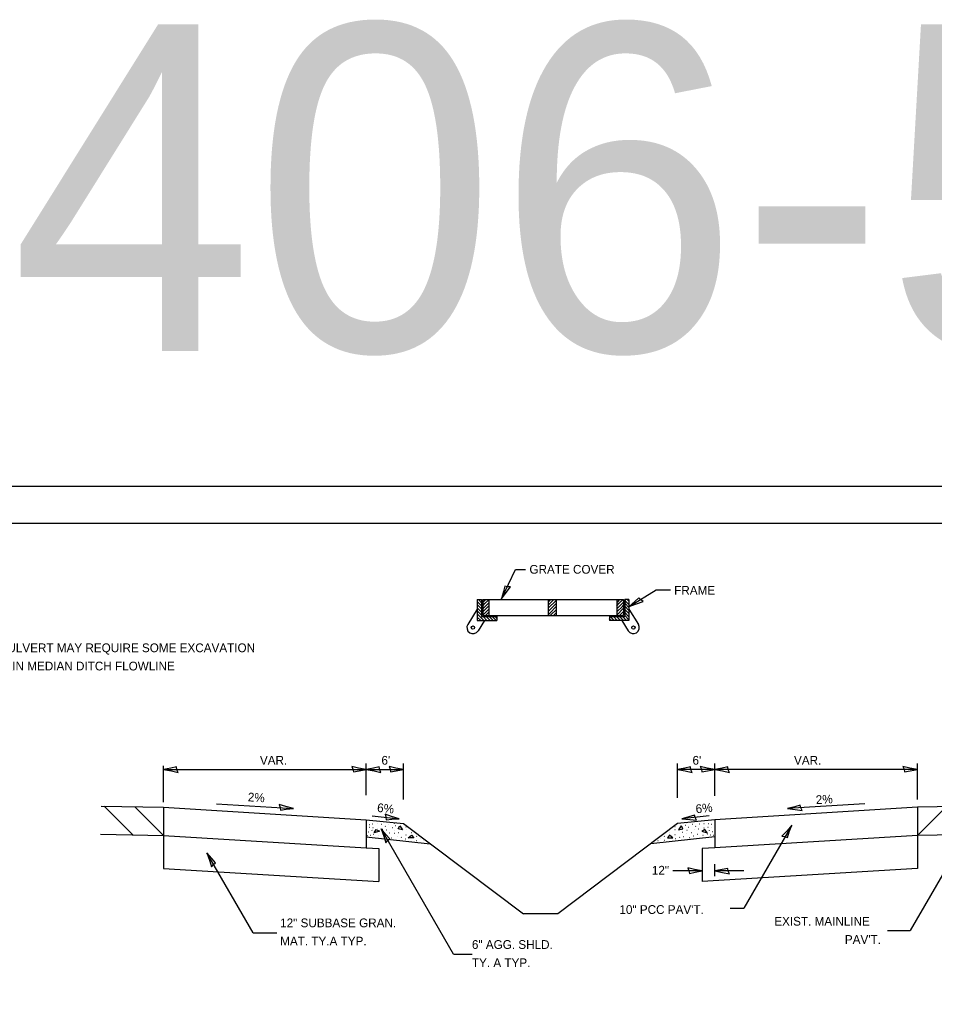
# Model space of a CAD drawing. Extents: x 1875357 to 1890680, y 2257528 to 2269761.
# Drawn here: x 1882659 to 1883286, y 2268391 to 2269061 of the extents above; entities that cross this region are included whole.
import ezdxf

# ---------------------------------------------------------------- set-up
doc = ezdxf.new("R2010")
doc.units = 0
for name, color, linetype in [('Design_PR_Roadway Dimensions', 7, 'Continuous'), ('Drainage_PR', 7, 'Continuous'), ('Level 12', 7, 'Continuous'), ('Level 23', 7, 'Continuous'), ('Sheets_50 Reference Boundary', 7, 'Continuous'), ('Sheets_General Details', 7, 'Continuous'), ('Sheets_Printer Plotting Border', 7, 'Continuous'), ('XSC_Agg Shoulder', 7, 'Continuous'), ('XSC_Ditch', 7, 'Continuous'), ('XSC_Hatching', 7, 'Continuous'), ('XSC_Pavement Surface', 7, 'Continuous'), ('XSC_Subbase1', 7, 'Continuous')]:
    doc.layers.add(name, color=color, linetype=linetype)

msp = doc.modelspace()

# ---------------------------------------------------------------- linework, layer by layer
at = {"layer": 'Design_PR_Roadway Dimensions'}
for p, q in [((1882757.37, 2268524.35), (1882757.37, 2268549.17)), ((1882757.37, 2268546.8), (1882896.38, 2268546.8)), ((1882896.38, 2268529.11), (1882896.38, 2268550.94)), ((1882896.38, 2268546.8), (1882921.95, 2268546.8)), ((1882921.95, 2268526.18), (1882921.95, 2268550.94)), ((1883109.78, 2268527.3), (1883109.78, 2268550.94)), ((1883135.35, 2268546.8), (1883109.78, 2268546.8)), ((1883135.35, 2268528.66), (1883135.35, 2268550.94)), ((1883274.35, 2268546.8), (1883135.35, 2268546.8)), ((1883274.35, 2268526.12), (1883274.35, 2268550.94)), ((1882793.58, 2268523.25), (1882846.52, 2268520.02)), ((1883238.14, 2268523.25), (1883185.2, 2268520.02)), ((1882900.3, 2268514.92), (1882918.97, 2268512.96)), ((1883131.43, 2268514.92), (1883112.76, 2268512.96)), ((1882956.16, 2268420.24), (1882906.59, 2268506.11)), ((1883188.16, 2268508.69), (1883155.23, 2268451.65)), ((1883311.81, 2268509.84), (1883269.44, 2268436.47)), ((1882818.79, 2268434.81), (1882787.12, 2268489.68)), ((1883135.35, 2268473.52), (1883135.35, 2268481.8)), ((1883126.79, 2268477.21), (1883106.67, 2268477.21)), ((1883155.27, 2268477.21), (1883135.35, 2268477.21)), ((1883145.8, 2268451.65), (1883155.23, 2268451.65)), ((1882818.79, 2268434.81), (1882835.01, 2268434.81)), ((1883253.73, 2268436.47), (1883269.44, 2268436.47)), ((1882956.16, 2268420.24), (1882969.09, 2268420.24))]:
    msp.add_line(p, q, dxfattribs=at)
at = {"layer": 'Drainage_PR'}
for p, q in [((1882972.51, 2268663.31), (1882972.51, 2268648.91)), ((1882972.51, 2268663.31), (1882975.44, 2268663.31)), ((1882975.44, 2268658.96), (1882972.51, 2268661.89)), ((1882975.44, 2268656.84), (1882972.51, 2268659.77)), ((1882975.44, 2268661.08), (1882973.21, 2268663.31)), ((1882975.44, 2268663.2), (1882975.33, 2268663.31)), ((1882975.44, 2268663.31), (1882975.44, 2268651.6)), ((1883073.57, 2268663.31), (1883073.57, 2268651.6)), ((1883076.51, 2268663.31), (1883073.57, 2268663.31)), ((1883074.89, 2268661.59), (1883073.57, 2268662.91)), ((1883073.83, 2268660.53), (1883073.57, 2268660.79)), ((1883076.51, 2268655.73), (1883073.57, 2268658.67)), ((1883076.51, 2268657.85), (1883073.83, 2268660.53)), ((1883076.51, 2268659.98), (1883074.89, 2268661.59)), ((1883075.96, 2268662.65), (1883075.29, 2268663.31)), ((1883076.51, 2268662.1), (1883075.96, 2268662.65)), ((1883076.51, 2268663.31), (1883076.51, 2268648.91)), ((1882972.51, 2268656.71), (1882965.98, 2268646.22)), ((1882975.44, 2268654.71), (1882972.51, 2268657.65)), ((1882975.44, 2268652.59), (1882972.51, 2268655.53)), ((1882977.01, 2268648.91), (1882972.51, 2268653.41)), ((1883076.51, 2268653.61), (1883073.57, 2268656.55)), ((1883076.51, 2268651.49), (1883073.57, 2268654.43)), ((1883076.51, 2268649.37), (1883073.57, 2268652.31)), ((1883076.51, 2268656.71), (1883083.04, 2268646.22)), ((1882974.89, 2268648.91), (1882972.51, 2268651.29)), ((1882972.77, 2268648.91), (1882972.51, 2268649.16)), ((1882972.51, 2268648.91), (1882985.94, 2268648.91)), ((1882977.37, 2268648.91), (1882972.99, 2268641.86)), ((1882975.44, 2268651.6), (1882985.94, 2268651.6)), ((1882979.13, 2268648.91), (1882976.44, 2268651.6)), ((1882981.25, 2268648.91), (1882978.56, 2268651.6)), ((1882982.33, 2268649.95), (1882980.68, 2268651.6)), ((1882983.37, 2268648.91), (1882982.33, 2268649.95)), ((1882983.39, 2268651.01), (1882982.8, 2268651.6)), ((1882985.5, 2268648.91), (1882983.39, 2268651.01)), ((1882985.94, 2268650.58), (1882984.92, 2268651.6)), ((1882985.94, 2268651.6), (1882985.94, 2268648.91)), ((1883063.07, 2268651.6), (1883073.57, 2268651.6)), ((1883063.07, 2268651.6), (1883063.07, 2268648.91)), ((1883063.23, 2268649.92), (1883063.07, 2268650.08)), ((1883076.51, 2268648.91), (1883063.07, 2268648.91)), ((1883064.25, 2268648.91), (1883063.23, 2268649.92)), ((1883064.29, 2268650.99), (1883063.67, 2268651.6)), ((1883066.37, 2268648.91), (1883064.29, 2268650.98)), ((1883068.49, 2268648.91), (1883065.79, 2268651.6)), ((1883070.61, 2268648.91), (1883067.91, 2268651.6)), ((1883072.73, 2268648.91), (1883070.04, 2268651.6)), ((1883071.65, 2268648.91), (1883076.03, 2268641.86)), ((1883074.85, 2268648.91), (1883072.16, 2268651.6))]:
    msp.add_line(p, q, dxfattribs=at)
for centre in [(1882969.48, 2268644.04), (1883079.54, 2268644.04)]:
    msp.add_circle(centre, 1.12, dxfattribs=at)
for centre, start, end in [((1882969.48, 2268644.04), 148.10662, 328.10527), ((1883079.54, 2268644.04), 211.89473, 31.89338)]:
    msp.add_arc(centre, 4.12, start, end, dxfattribs=at)
at = {"layer": 'Level 12'}
for p, q in [((1882988.99, 2268663.81), (1882998.62, 2268683.83)), ((1882998.62, 2268683.83), (1883005.66, 2268683.83)), ((1883076.64, 2268658.45), (1883095.14, 2268669.91)), ((1883095.14, 2268669.91), (1883104.92, 2268669.91)), ((1882976.19, 2268663.31), (1882976.19, 2268652.35)), ((1882976.19, 2268663.31), (1883072.82, 2268663.31)), ((1882976.19, 2268663.24), (1882976.26, 2268663.31)), ((1882976.19, 2268661.12), (1882976.83, 2268661.76)), ((1882976.19, 2268659), (1882977.89, 2268660.7)), ((1882976.19, 2268656.88), (1882978.95, 2268659.64)), ((1882976.19, 2268654.76), (1882980.01, 2268658.58)), ((1882976.83, 2268661.76), (1882978.39, 2268663.31)), ((1882977.89, 2268660.7), (1882980.33, 2268663.13)), ((1882978.95, 2268659.64), (1882980.33, 2268661.01)), ((1882980.01, 2268658.58), (1882980.33, 2268658.89)), ((1882980.33, 2268663.31), (1882980.33, 2268652.35)), ((1883021.15, 2268663.31), (1883021.15, 2268652.35)), ((1883021.15, 2268659.41), (1883025.05, 2268663.31)), ((1883021.15, 2268661.53), (1883022.93, 2268663.31)), ((1883021.15, 2268657.29), (1883026.53, 2268662.67)), ((1883021.15, 2268655.16), (1883026.53, 2268660.55)), ((1883026.53, 2268663.31), (1883026.53, 2268652.35)), ((1883068.16, 2268663.31), (1883068.16, 2268652.35)), ((1883068.16, 2268663.25), (1883068.22, 2268663.31)), ((1883068.16, 2268661.13), (1883068.79, 2268661.76)), ((1883068.16, 2268659.01), (1883069.85, 2268660.7)), ((1883068.16, 2268656.88), (1883070.91, 2268659.64)), ((1883068.16, 2268654.76), (1883071.97, 2268658.58)), ((1883068.79, 2268661.76), (1883070.34, 2268663.31)), ((1883069.85, 2268660.7), (1883072.46, 2268663.31)), ((1883070.91, 2268659.64), (1883072.82, 2268661.55)), ((1883071.97, 2268658.58), (1883072.82, 2268659.43)), ((1883072.82, 2268663.31), (1883072.82, 2268652.35)), ((1882976.19, 2268652.64), (1882980.33, 2268656.77)), ((1882976.19, 2268652.35), (1883072.82, 2268652.35)), ((1882978.03, 2268652.35), (1882980.33, 2268654.65)), ((1882980.15, 2268652.35), (1882980.33, 2268652.53)), ((1883021.15, 2268653.04), (1883022.13, 2268654.03)), ((1883022.13, 2268654.03), (1883026.53, 2268658.43)), ((1883022.58, 2268652.35), (1883023.19, 2268652.97)), ((1883023.19, 2268652.97), (1883026.53, 2268656.31)), ((1883024.7, 2268652.35), (1883026.53, 2268654.19)), ((1883068.16, 2268652.64), (1883072.82, 2268657.31)), ((1883069.99, 2268652.35), (1883072.82, 2268655.19)), ((1883072.11, 2268652.35), (1883072.82, 2268653.07))]:
    msp.add_line(p, q, dxfattribs=at)
for points in [[(1882995.21, 2268671.91), (1882993.13, 2268672.01), (1882991.33, 2268672.52), (1882990.38, 2268668.69), (1882988.99, 2268663.81), (1882992.18, 2268668.19)], [(1882995.21, 2268671.91), (1882993.13, 2268672.01), (1882991.33, 2268672.52), (1882990.38, 2268668.69), (1882988.99, 2268663.81), (1882992.18, 2268668.19)], [(1883086.24, 2268661.94), (1883084.53, 2268663.14), (1883083.3, 2268664.54), (1883080.43, 2268661.82), (1883076.64, 2268658.45), (1883081.68, 2268660.43)]]:
    msp.add_lwpolyline(points, close=True, dxfattribs=at)
at = {"layer": 'Level 23'}
for points in [[(1882767.37, 2268544.71), (1882766.56, 2268546.63), (1882766.24, 2268548.47), (1882762.37, 2268547.67), (1882757.37, 2268546.8), (1882762.71, 2268545.83)], [(1882886.38, 2268548.89), (1882887.2, 2268546.97), (1882887.51, 2268545.13), (1882891.38, 2268545.93), (1882896.38, 2268546.8), (1882891.05, 2268547.77)], [(1882906.38, 2268544.71), (1882905.56, 2268546.63), (1882905.25, 2268548.47), (1882901.38, 2268547.67), (1882896.38, 2268546.8), (1882901.71, 2268545.83)], [(1882911.95, 2268548.89), (1882912.76, 2268546.97), (1882913.08, 2268545.13), (1882916.95, 2268545.93), (1882921.95, 2268546.8), (1882916.61, 2268547.77)], [(1883119.78, 2268544.71), (1883118.96, 2268546.63), (1883118.65, 2268548.47), (1883114.78, 2268547.67), (1883109.78, 2268546.8), (1883115.11, 2268545.83)], [(1883125.35, 2268548.89), (1883126.17, 2268546.97), (1883126.48, 2268545.13), (1883130.35, 2268545.93), (1883135.35, 2268546.8), (1883130.02, 2268547.77)], [(1883145.35, 2268544.71), (1883144.53, 2268546.63), (1883144.22, 2268548.47), (1883140.35, 2268547.67), (1883135.35, 2268546.8), (1883140.68, 2268545.83)], [(1883264.35, 2268548.89), (1883265.17, 2268546.97), (1883265.48, 2268545.13), (1883269.35, 2268545.93), (1883274.35, 2268546.8), (1883269.02, 2268547.77)], [(1882836.67, 2268522.72), (1882837.37, 2268520.75), (1882837.57, 2268518.89), (1882841.48, 2268519.46), (1882846.52, 2268520.02), (1882841.26, 2268521.31)], [(1883195.31, 2268518.54), (1883194.38, 2268520.41), (1883193.95, 2268522.23), (1883190.14, 2268521.19), (1883185.2, 2268520.02), (1883190.58, 2268519.38)], [(1882909.25, 2268516.09), (1882909.85, 2268514.09), (1882909.97, 2268512.23), (1882913.91, 2268512.62), (1882918.97, 2268512.96), (1882913.77, 2268514.48)], [(1883122.92, 2268511.93), (1883121.91, 2268513.75), (1883121.4, 2268515.55), (1883117.64, 2268514.35), (1883112.76, 2268512.96), (1883118.16, 2268512.56)], [(1883122.92, 2268511.93), (1883121.91, 2268513.75), (1883121.4, 2268515.55), (1883117.64, 2268514.35), (1883112.76, 2268512.96), (1883118.16, 2268512.56)], [(1882909.78, 2268496.4), (1882911.03, 2268498.07), (1882912.47, 2268499.26), (1882909.84, 2268502.21), (1882906.59, 2268506.11), (1882908.42, 2268501)], [(1883181.35, 2268501.08), (1883183.42, 2268500.83), (1883185.17, 2268500.18), (1883186.41, 2268503.93), (1883188.16, 2268508.69), (1883184.65, 2268504.56)], [(1882790.3, 2268479.98), (1882791.56, 2268481.64), (1882793, 2268482.84), (1882790.37, 2268485.78), (1882787.12, 2268489.68), (1882788.94, 2268484.58)], [(1883116.8, 2268479.3), (1883117.61, 2268477.38), (1883117.92, 2268475.54), (1883121.79, 2268476.35), (1883126.79, 2268477.21), (1883121.46, 2268478.18)], [(1883145.35, 2268475.12), (1883144.53, 2268477.04), (1883144.22, 2268478.88), (1883140.35, 2268478.08), (1883135.35, 2268477.21), (1883140.68, 2268476.24)]]:
    msp.add_lwpolyline(points, close=True, dxfattribs=at)
at = {"layer": 'Sheets_50 Reference Boundary'}
msp.add_lwpolyline([(1882257.4, 2268715.69), (1883832.4, 2268715.69), (1883832.4, 2267715.7), (1882257.4, 2267715.7)], close=True, dxfattribs=at)
at = {"layer": 'Sheets_General Details'}
msp.add_line((1883857.4, 2268740.7), (1882157.4, 2268740.7), dxfattribs=at)
msp.add_lwpolyline([(1882257.4, 2268715.7), (1883832.4, 2268715.7), (1883832.4, 2267665.7), (1882257.4, 2267665.7)], close=True, dxfattribs=at)
at = {"layer": 'Sheets_Printer Plotting Border'}
msp.add_lwpolyline([(1882157.4, 2267640.7), (1883857.4, 2267640.7), (1883857.4, 2268740.7), (1882157.4, 2268740.7)], close=True, dxfattribs=at)
at = {"layer": 'XSC_Agg Shoulder'}
for p, q in [((1882896.38, 2268512.33), (1882921.95, 2268509.64)), ((1883135.35, 2268512.33), (1883109.78, 2268509.64)), ((1882898.3, 2268507.17), (1882898.47, 2268507.15)), ((1882898.67, 2268508.98), (1882898.85, 2268508.96)), ((1882900.15, 2268505.05), (1882900.32, 2268505.03)), ((1882900.73, 2268509.47), (1882900.9, 2268509.45)), ((1882900.94, 2268506.89), (1882901.11, 2268506.88)), ((1882903.74, 2268509.56), (1882903.91, 2268509.55)), ((1882903.75, 2268506.52), (1882903.92, 2268506.5)), ((1882906.63, 2268509.19), (1882906.79, 2268509.17)), ((1882907.53, 2268505.83), (1882907.7, 2268505.81)), ((1882909.33, 2268507.79), (1882909.5, 2268507.77)), ((1882909.97, 2268505.46), (1882910.15, 2268505.44)), ((1882911.5, 2268509.08), (1882911.68, 2268509.06)), ((1882914.14, 2268507.06), (1882914.31, 2268507.04)), ((1882915.4, 2268504.93), (1882915.57, 2268504.91)), ((1882915.68, 2268510.01), (1882915.85, 2268510)), ((1882916.5, 2268508.37), (1882916.68, 2268508.35)), ((1882923.53, 2268507.48), (1882923.69, 2268507.46)), ((1882923.65, 2268505.47), (1882923.82, 2268505.45)), ((1883108.08, 2268505.47), (1883107.91, 2268505.45)), ((1883108.2, 2268507.48), (1883108.03, 2268507.46)), ((1883115.22, 2268508.37), (1883115.05, 2268508.35)), ((1883116.05, 2268510.01), (1883115.88, 2268510)), ((1883116.32, 2268504.93), (1883116.15, 2268504.91)), ((1883117.58, 2268507.06), (1883117.41, 2268507.04)), ((1883120.22, 2268509.08), (1883120.05, 2268509.06)), ((1883121.75, 2268505.46), (1883121.58, 2268505.44)), ((1883122.4, 2268507.79), (1883122.23, 2268507.77)), ((1883124.19, 2268505.83), (1883124.02, 2268505.81)), ((1883125.1, 2268509.19), (1883124.93, 2268509.17)), ((1883127.98, 2268506.52), (1883127.8, 2268506.5)), ((1883127.99, 2268509.56), (1883127.82, 2268509.55)), ((1883130.79, 2268506.89), (1883130.62, 2268506.88)), ((1883131, 2268509.47), (1883130.83, 2268509.45)), ((1883131.57, 2268505.05), (1883131.4, 2268505.03)), ((1883133.05, 2268508.98), (1883132.88, 2268508.96)), ((1883133.43, 2268507.17), (1883133.26, 2268507.15)), ((1882896.38, 2268500.48), (1882940.22, 2268495.87)), ((1882897.29, 2268501.42), (1882897.46, 2268501.41)), ((1882897.96, 2268503.98), (1882898.13, 2268503.96)), ((1882899.36, 2268501.72), (1882899.53, 2268501.71)), ((1882901.11, 2268502.5), (1882901.28, 2268502.49)), ((1882904.45, 2268501.52), (1882904.62, 2268501.5)), ((1882908.08, 2268502.22), (1882908.25, 2268502.2)), ((1882908.63, 2268499.71), (1882908.8, 2268499.69)), ((1882910.98, 2268500.95), (1882911.15, 2268500.93)), ((1882912.17, 2268503.42), (1882912.34, 2268503.4)), ((1882913.73, 2268499.96), (1882913.9, 2268499.94)), ((1882915.66, 2268503.2), (1882915.84, 2268503.18)), ((1882917.9, 2268500.52), (1882918.07, 2268500.5)), ((1882918.56, 2268503.63), (1882918.73, 2268503.61)), ((1882920.32, 2268500.26), (1882920.49, 2268500.24)), ((1882923.1, 2268499.23), (1882923.27, 2268499.21)), ((1882923.57, 2268501.92), (1882923.74, 2268501.9)), ((1882927.11, 2268503.55), (1882927.28, 2268503.53)), ((1882930.84, 2268500.93), (1882931.01, 2268500.92)), ((1882930.87, 2268498.04), (1882931.04, 2268498.02)), ((1882933.49, 2268499.69), (1882933.66, 2268499.67)), ((1882935.3, 2268497.87), (1882935.47, 2268497.86)), ((1883135.35, 2268500.48), (1883091.51, 2268495.87)), ((1883096.43, 2268497.87), (1883096.26, 2268497.86)), ((1883098.24, 2268499.69), (1883098.07, 2268499.67)), ((1883100.86, 2268498.04), (1883100.69, 2268498.02)), ((1883100.89, 2268500.93), (1883100.72, 2268500.92)), ((1883104.61, 2268503.55), (1883104.44, 2268503.53)), ((1883108.16, 2268501.92), (1883107.99, 2268501.9)), ((1883108.62, 2268499.23), (1883108.45, 2268499.21)), ((1883111.41, 2268500.26), (1883111.23, 2268500.24)), ((1883113.16, 2268503.63), (1883112.99, 2268503.61)), ((1883113.82, 2268500.52), (1883113.65, 2268500.5)), ((1883116.06, 2268503.2), (1883115.89, 2268503.18)), ((1883118, 2268499.96), (1883117.82, 2268499.94)), ((1883119.56, 2268503.42), (1883119.39, 2268503.4)), ((1883120.74, 2268500.95), (1883120.57, 2268500.93)), ((1883123.1, 2268499.71), (1883122.93, 2268499.69)), ((1883123.65, 2268502.22), (1883123.48, 2268502.2)), ((1883127.28, 2268501.52), (1883127.11, 2268501.5)), ((1883130.62, 2268502.5), (1883130.45, 2268502.49)), ((1883132.37, 2268501.72), (1883132.2, 2268501.71)), ((1883133.76, 2268503.98), (1883133.59, 2268503.96)), ((1883134.44, 2268501.42), (1883134.27, 2268501.41))]:
    msp.add_line(p, q, dxfattribs=at)
for points in [[(1882901.7, 2268503.33), (1882903.2, 2268505.72), (1882905.35, 2268504.42), (1882901.67, 2268503.28)], [(1882919.42, 2268508.11), (1882921.17, 2268505.47), (1882918.29, 2268505.99), (1882919.26, 2268508.18)], [(1883112.31, 2268508.11), (1883110.55, 2268505.47), (1883113.43, 2268505.99), (1883112.47, 2268508.18)], [(1883130.02, 2268503.33), (1883128.52, 2268505.72), (1883126.37, 2268504.42), (1883130.06, 2268503.28)], [(1882925.07, 2268499.88), (1882927.33, 2268501.72), (1882928.88, 2268499.96), (1882925.03, 2268499.8)], [(1883106.66, 2268499.88), (1883104.39, 2268501.72), (1883102.85, 2268499.96), (1883106.7, 2268499.8)]]:
    msp.add_lwpolyline(points, dxfattribs=at)
at = {"layer": 'XSC_Ditch'}
for p, q in [((1882921.95, 2268509.65), (1883004.08, 2268447.75)), ((1883109.78, 2268509.65), (1883027.65, 2268447.75)), ((1883027.65, 2268447.75), (1883004.08, 2268447.75))]:
    msp.add_line(p, q, dxfattribs=at)
at = {"layer": 'XSC_Hatching'}
for p, q in [((1882736.36, 2268501.91), (1882716.73, 2268521.54)), ((1882757.37, 2268501.55), (1882737.74, 2268521.17)), ((1883274.35, 2268501.55), (1883293.98, 2268521.17))]:
    msp.add_line(p, q, dxfattribs=at)
at = {"layer": 'XSC_Pavement Surface'}
for p, q in [((1882714.53, 2268521.58), (1882757.37, 2268520.83)), ((1882757.37, 2268520.83), (1882757.37, 2268501.51)), ((1882757.37, 2268520.83), (1882896.38, 2268512.33)), ((1883274.35, 2268520.83), (1883135.35, 2268512.33)), ((1883317.19, 2268521.58), (1883274.35, 2268520.83)), ((1883274.35, 2268520.83), (1883274.35, 2268501.51)), ((1882896.38, 2268512.33), (1882896.38, 2268493.01)), ((1883135.35, 2268512.33), (1883135.35, 2268493.01)), ((1882714.19, 2268502.3), (1882757.37, 2268501.55)), ((1882757.37, 2268501.51), (1882896.38, 2268493.01)), ((1883274.35, 2268501.51), (1883135.35, 2268493.01)), ((1883317.53, 2268502.3), (1883274.35, 2268501.55))]:
    msp.add_line(p, q, dxfattribs=at)
at = {"layer": 'XSC_Subbase1'}
for p, q in [((1882757.37, 2268501.51), (1882757.37, 2268478.97)), ((1883274.35, 2268501.51), (1883274.35, 2268478.97)), ((1882896.38, 2268493.01), (1882904.93, 2268492.49)), ((1882904.93, 2268492.49), (1882904.93, 2268469.95)), ((1883135.35, 2268493.01), (1883126.79, 2268492.49)), ((1883126.79, 2268492.49), (1883126.79, 2268469.95)), ((1882757.37, 2268478.97), (1882904.93, 2268469.95)), ((1883274.35, 2268478.97), (1883126.79, 2268469.95))]:
    msp.add_line(p, q, dxfattribs=at)

# ---------------------------------------------------------------- texts
at = {"layer": 'Level 12'}
for s, p in [('GRATE COVER', (1883008.26, 2268680.99)), ('FRAME', (1883107.52, 2268666.61))]:
    msp.add_text(s, height=6, dxfattribs=at).set_placement(p)
at = {"layer": 'Level 23'}
for s, p in [('15" PIPE CULVERT MAY REQUIRE SOME EXCAVATION', (1882609.94, 2268627.18)), ('TO MAINTAIN MEDIAN DITCH FLOWLINE', (1882609.94, 2268614.68)), ('VAR.', (1882823.43, 2268550.05)), ("6'", (1882906.75, 2268550.05)), ("6'", (1883120.07, 2268550.05)), ('VAR.', (1883189.69, 2268550.05)), ('12"', (1883092.22, 2268474.67)), ('10" PCC PAV\'T.', (1883069.95, 2268447.73)), ('12" SUBBASE GRAN.', (1882837.31, 2268438.59)), ('EXIST. MAINLINE', (1883176.14, 2268439.7)), ('MAT. TY.A TYP.', (1882837.31, 2268426.09)), ("PAV'T.", (1883224.56, 2268427.2)), ('6" AGG. SHLD.', (1882968.8, 2268423.75)), ('TY. A TYP.', (1882968.8, 2268411.25))]:
    msp.add_text(s, height=6, dxfattribs=at).set_placement(p)
for s, height, rotation, p in [('2%', 5.997, 356.49831, (1882814.98, 2268524.97)), ('2%', 6, 3.50169, (1883204.81, 2268522.97)), ('6%', 5.997, 353.99524, (1882903.57, 2268517.74)), ('6%', 6, 5.99952, (1883122.52, 2268516.68))]:
    msp.add_text(s, height=height, rotation=rotation, dxfattribs=at).set_placement(p)
at = {"layer": 'Sheets_General Details'}
msp.add_text('406-5', height=224, dxfattribs=at).set_placement((1882652.37, 2268833.6))

doc.saveas('drawing.dxf')
